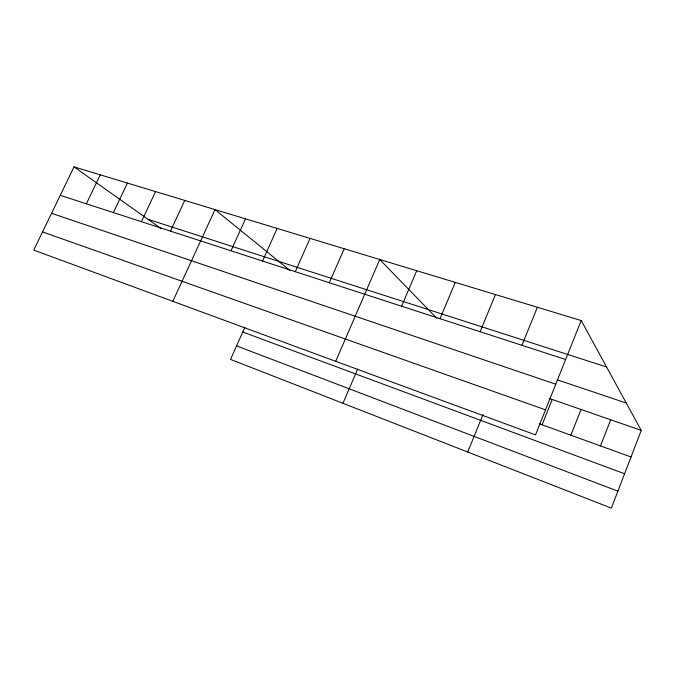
<?xml version="1.0" encoding="UTF-8"?>
<svg xmlns="http://www.w3.org/2000/svg" width="675" height="675" viewBox="0 0 675 675"><rect width="100%" height="100%" fill="white"/><g stroke="black" fill="none" stroke-linecap="round" stroke-linejoin="round"><path stroke-width="1.01" d="M581.192 320.541L535.52 434.894L33.75 250.113L74.031 166.885L581.192 320.541L641.25 430.397L611.364 508.115L230.529 359.404L244.924 327.248M600.505 445.922L610.689 419.782M570.881 435.198L581.023 409.48M542.101 424.786L552.201 399.473M521.927 345.305L537.384 307.268M467.708 452.014L483.013 414.517M480.094 331.72L495.458 294.562M440.024 318.701L455.271 282.395M401.6 306.214L416.737 270.717M342.968 403.304L357.632 369.107M335.711 361.311L379.747 259.512L436.826 318.322M329.307 282.732L344.208 248.746M295.27 271.671L310.044 238.393M262.516 261.031L277.172 228.437M230.993 250.788L245.523 218.843M172.825 301.328L215.03 209.604L289.82 270.354M170.471 231.128L184.748 200.433M141.412 221.687L155.562 191.59M113.4 212.583L127.415 183.06M86.366 203.799L100.254 174.833M148.07 219.333L606.58 366.981M60.269 195.32L565.633 359.505M557.516 379.915L626.307 403.059M51.562 213.308L555.761 384.202M549.307 398.469L641.25 430.397M42.55 231.93L545.527 409.835M539.207 423.74L631.032 456.975M242.781 332.032L624.577 473.766M236.579 345.895L617.887 491.155M74.031 166.885L161.325 228.724"/></g></svg>
